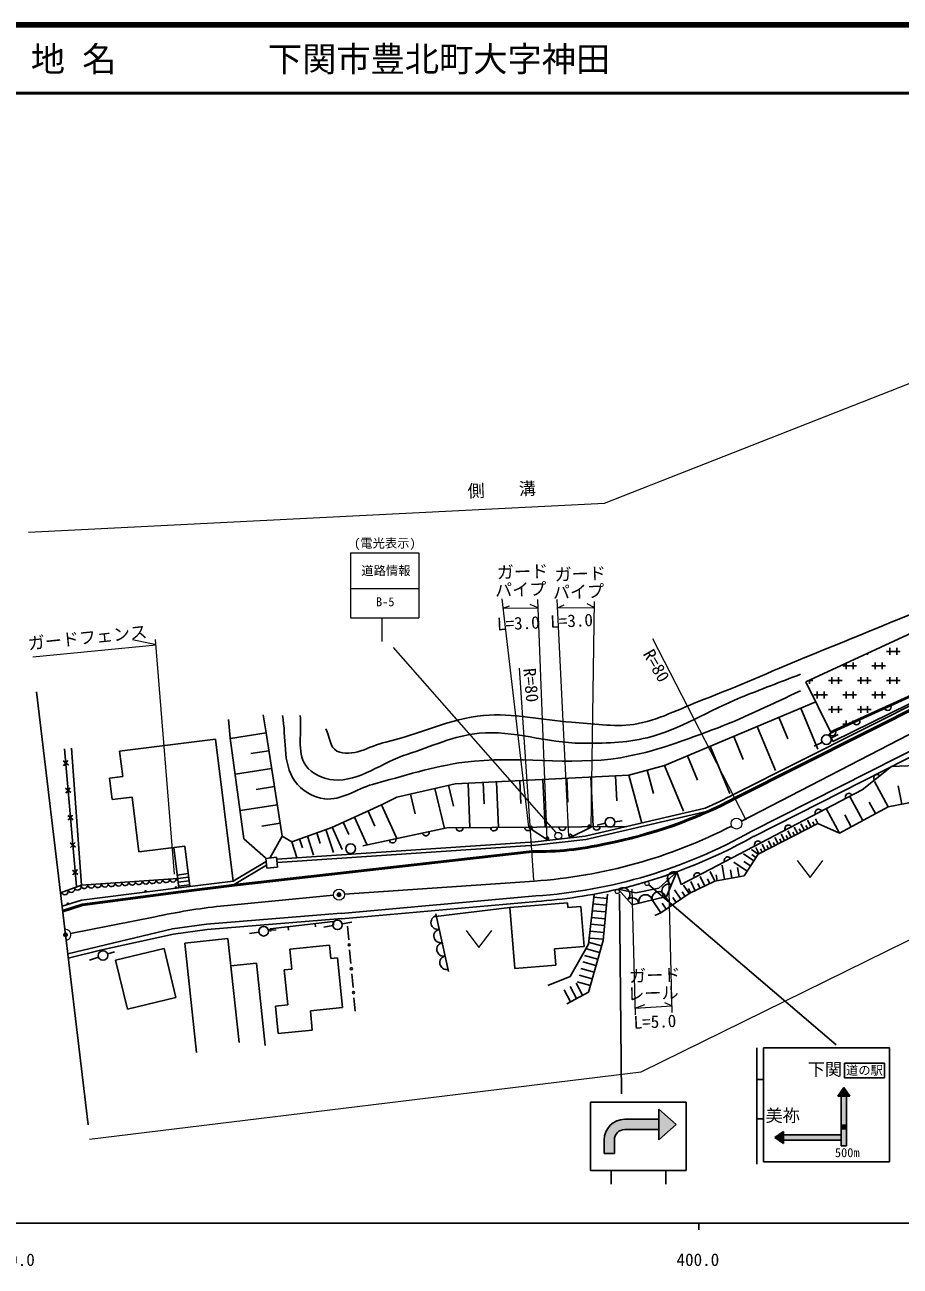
# Model space of a CAD drawing. Units: millimetres, scale not verified. Extents: x 40000 to 680000, y 20000 to 380000.
# Drawn here: x 369501 to 497402, y 198715 to 380000 of the extents above; entities that cross this region are included whole.
import ezdxf
from ezdxf.enums import TextEntityAlignment as Align

# ---------------------------------------------------------------- set-up
doc = ezdxf.new("R2010")
doc.units = ezdxf.units.MM
doc.header["$LTSCALE"] = 1000
doc.header["$PDMODE"] = 32
doc.header["$PDSIZE"] = 500
for name, color, linetype, lineweight in [('M-BGD', 7, 'Continuous', 25), ('M-BGD-EXST', 7, 'Continuous', 25), ('M-BGD-HTXT', 7, 'Continuous', 13), ('M-BGD-RSTR', 7, 'Continuous', 13), ('M-STR-HTXT', 7, 'Continuous', 13), ('M-STR-STRC', 7, 'Continuous', 25), ('M-TTL', 2, 'Continuous', 140), ('M-TTL-BAND', 7, 'Continuous', 25), ('M-TTL-LINE', 7, 'Continuous', 50), ('M-TTL-TXT', 7, 'Continuous', 50)]:
    doc.layers.add(name, color=color, linetype=linetype, lineweight=lineweight)
doc.layers.add('M-OTRS', color=6, linetype='Continuous')
doc.styles.add('ＭＳ ゴシック', font='')
doc.styles.get('ＭＳ ゴシック').set_extended_font_data('MS Gothic')

msp = doc.modelspace()

# ---------------------------------------------------------------- hatches: boundary and pattern name
at = {"layer": 'M-STR-STRC'}
for points in [[(489173, 224798), (490048, 223548), (489548, 223548), (488798, 223548), (488298, 223548)], [(488798, 223548), (489548, 223548), (489548, 219423), (488798, 219423)], [(462151, 220167), (462151, 221667), (464651, 219417), (462151, 217167), (462151, 218667)], [(457151, 220167), (462151, 220167), (462151, 218667), (457151, 218667, 0.41421), (455651, 217167), (455651, 215167), (454151, 215167), (454151, 217167, -0.41421)], [(488798, 219423), (489548, 219423), (489548, 218673), (488798, 218673)], [(480330, 218389), (480330, 217889), (480330, 217139), (480330, 216639), (479080, 217514)], [(479080, 217514), (479615, 217889), (480330, 217889), (480330, 217139), (480330, 216639)], [(488798, 217889), (488798, 217139), (480330, 217139), (480330, 217891)], [(484923, 217889), (488798, 217889), (488798, 217139), (484923, 217139)], [(488798, 218673), (489548, 218673), (489548, 216298), (488798, 216298)]]:
    msp.add_hatch(color=256, dxfattribs=at).paths.add_polyline_path(points)

# ---------------------------------------------------------------- linework, layer by layer
at = {"layer": 'M-BGD'}
for p, q in [((473125, 267637), (560900, 311768)), ((473350, 267190), (561125, 311322)), ((473441, 267013), (561215, 311143)), ((475639, 262198), (545793, 297722)), ((495389, 288500), (497389, 288500)), ((495889, 289000), (495889, 288000)), ((496889, 289000), (496889, 288000)), ((489525, 286792), (489525, 285879)), ((490525, 286879), (490525, 285879)), ((492647, 288232), (492647, 288000)), ((493768, 286879), (493768, 285879)), ((494768, 286879), (494768, 285879)), ((487404, 284757), (487404, 283757)), ((488404, 284757), (488404, 283757)), ((489025, 286379), (491025, 286379)), ((491647, 284757), (491647, 283757)), ((492647, 284757), (492647, 283757)), ((493268, 286379), (495268, 286379)), ((495889, 284757), (495889, 283757)), ((496889, 284757), (496889, 283757)), ((484029, 284257), (484662, 284257)), ((484162, 284318), (484162, 283757)), ((486904, 284257), (488904, 284257)), ((487040, 276455), (504096, 284280)), ((504413, 283625), (487551, 275343)), ((491147, 284257), (493147, 284257)), ((495389, 284257), (497389, 284257)), ((371184, 282597), (375349, 247908)), ((462972, 271820), (485058, 281137)), ((476000, 261484), (515787, 281631)), ((484783, 282136), (486783, 282136)), ((485283, 282636), (485283, 281636)), ((486283, 282636), (486283, 281636)), ((489025, 282136), (491025, 282136)), ((489525, 282636), (489525, 281636)), ((490525, 282636), (490525, 281636)), ((493268, 282136), (495268, 282136)), ((493768, 282636), (493768, 281636)), ((494768, 282636), (494768, 281636)), ((404751, 276603), (404308, 279224)), ((482878, 280218), (485374, 274239)), ((486904, 280015), (488904, 280015)), ((487404, 280515), (487404, 279515)), ((488404, 280515), (488404, 279515)), ((491147, 280015), (493147, 280015)), ((491647, 280515), (491647, 279515)), ((492647, 280515), (492647, 279515)), ((399529, 275835), (399273, 278574)), ((476512, 277532), (479195, 271107)), ((479695, 278875), (481002, 275743)), ((489025, 277893), (489779, 277893)), ((489525, 278393), (489525, 277778)), ((490525, 278393), (490525, 278235)), ((383336, 273939), (397386, 275687)), ((399967, 254942), (397386, 275687)), ((399529, 275835), (401524, 261141)), ((404751, 276603), (399536, 275788)), ((404751, 276603), (407112, 261504)), ((473076, 276082), (474475, 272731)), ((487551, 275343), (487040, 276455)), ((487290, 275814), (488346, 276382)), ((377037, 254157), (375298, 274263)), ((377794, 254335), (376321, 274387)), ((383800, 270210), (383336, 273939)), ((405158, 273996), (402532, 273585)), ((469639, 274633), (472524, 267725)), ((486032, 275245), (484855, 274636)), ((375861, 271858), (375096, 272502)), ((375157, 271797), (375800, 272563)), ((466306, 273226), (467788, 269675)), ((381884, 269971), (383800, 270210)), ((405566, 271388), (400277, 270561)), ((432357, 269166), (457775, 270439)), ((452195, 270160), (452526, 262919)), ((455827, 270342), (455996, 266651)), ((457775, 270439), (462972, 271820)), ((457775, 270439), (459643, 263407)), ((460436, 271146), (461345, 267724)), ((462972, 271820), (465760, 265142)), ((496150, 271687), (491827, 268276)), ((499703, 271849), (496131, 271687)), ((376206, 267873), (375441, 268517)), ((375501, 267812), (376145, 268578)), ((381884, 269971), (382272, 266855)), ((405980, 268744), (403317, 268327)), ((423835, 267192), (429429, 268468)), ((429429, 268468), (432357, 269166)), ((429429, 268468), (430826, 262611)), ((431399, 268938), (432125, 265894)), ((434275, 269262), (434502, 262751)), ((436473, 269372), (436616, 266243)), ((438427, 269470), (438733, 262793)), ((441807, 269640), (441962, 266266)), ((445187, 269809), (445506, 262855)), ((448691, 269984), (448853, 266455)), ((495644, 265800), (493641, 269518)), ((497622, 266173), (497118, 268848)), ((382272, 266855), (385172, 267216)), ((386169, 259204), (385172, 267216)), ((421640, 266085), (423835, 267192)), ((425855, 267652), (426538, 264788)), ((491827, 268276), (465398, 254432)), ((491925, 263798), (490091, 267205)), ((493784, 264799), (492874, 266490)), ((499947, 266612), (495644, 265800)), ((406394, 266099), (401029, 265260)), ((414363, 262782), (421640, 266085)), ((419649, 265181), (420656, 262962)), ((421640, 266085), (423861, 261191)), ((451368, 261503), (468927, 265597)), ((451452, 261009), (469086, 265121)), ((488518, 261963), (486628, 265474)), ((495644, 265800), (488518, 261963)), ((376551, 263888), (375785, 264532)), ((375846, 263827), (376490, 264592)), ((406813, 263417), (404112, 262995)), ((416037, 263542), (416857, 261736)), ((417658, 264278), (419465, 260295)), ((431184, 262726), (457477, 262927)), ((454314, 263431), (453137, 263137)), ((455715, 263583), (456801, 263756)), ((485372, 263343), (476644, 258898)), ((483397, 262337), (482896, 263320)), ((483888, 262587), (483636, 263081)), ((484379, 262838), (483873, 263831)), ((484876, 263090), (484621, 263590)), ((485372, 263343), (485010, 264055)), ((488518, 261963), (485372, 263343)), ((490222, 262880), (489291, 264610)), ((401524, 261141), (404663, 258328)), ((407112, 261504), (405284, 258318)), ((407112, 261504), (408500, 260708)), ((408500, 260708), (414363, 262782)), ((409649, 261115), (410069, 259824)), ((410799, 261522), (411703, 258740)), ((412149, 261999), (412660, 260425)), ((413498, 262477), (414579, 259151)), ((414417, 262807), (415887, 259566)), ((418882, 260087), (431184, 262726)), ((445850, 260975), (443170, 262721)), ((444060, 260695), (451368, 261503)), ((452264, 262843), (449098, 261259)), ((479560, 260384), (479081, 261325)), ((480036, 260626), (479795, 261099)), ((480512, 260868), (480027, 261819)), ((480987, 261110), (480744, 261589)), ((481463, 261353), (480973, 262314)), ((481944, 261597), (481698, 262081)), ((482425, 261842), (481930, 262814)), ((482911, 262090), (482662, 262578)), ((376895, 259903), (376130, 260546)), ((376191, 259842), (376834, 260607)), ((386169, 259204), (392869, 260038)), ((392013, 253953), (391281, 259840)), ((393602, 254150), (392869, 260038)), ((443634, 259377), (400104, 254441)), ((444060, 260695), (406317, 258143)), ((444093, 260197), (406351, 257644)), ((408500, 260708), (409253, 258389)), ((444104, 260197), (451452, 261009)), ((476644, 258898), (475682, 259547)), ((476767, 258961), (476303, 259872)), ((477228, 259196), (476995, 259654)), ((477688, 259430), (477219, 260351)), ((478154, 259667), (477918, 260130)), ((478619, 259904), (478145, 260835)), ((479090, 260144), (478851, 260612)), ((399967, 254942), (404743, 257814)), ((400128, 254243), (443642, 259177)), ((404698, 258273), (406290, 258431)), ((404698, 258273), (404838, 256850)), ((406290, 258431), (406431, 257008)), ((475053, 256416), (473097, 257737)), ((476017, 257921), (474513, 258936)), ((475535, 257169), (474554, 257831)), ((476644, 258898), (474614, 255731)), ((476319, 258417), (475708, 258830)), ((377240, 255918), (376474, 256561)), ((376535, 255857), (377179, 256622)), ((391778, 255841), (393367, 256039)), ((400104, 254441), (404798, 257263)), ((404838, 256850), (406431, 257008)), ((464789, 256300), (462150, 253905)), ((464789, 256300), (463246, 252687)), ((465398, 254432), (464789, 256300)), ((468855, 254224), (468184, 255627)), ((470310, 254920), (469614, 256375)), ((474614, 255731), (470310, 254920)), ((470682, 254990), (470526, 255877)), ((471740, 255189), (471369, 257292)), ((472798, 255389), (472586, 256587)), ((473855, 255588), (473618, 256934)), ((374711, 253217), (377794, 254335)), ((377777, 252153), (392013, 253953)), ((377794, 254335), (391840, 255343)), ((391840, 255343), (393429, 255541)), ((391911, 254773), (393500, 254970)), ((391980, 254223), (393569, 254420)), ((392013, 253953), (399967, 254942)), ((392282, 253474), (400104, 254441)), ((392306, 253275), (400128, 254243)), ((400104, 254441), (400128, 254243)), ((462150, 253905), (458780, 253214)), ((466575, 253133), (465748, 254353)), ((466776, 253229), (466458, 253894)), ((470310, 254920), (466575, 253133)), ((467452, 253553), (466805, 254906)), ((468154, 253888), (467824, 254577)), ((469583, 254572), (469241, 255286)), ((374945, 251274), (377777, 252153)), ((377904, 251564), (392280, 253474)), ((377947, 251368), (392306, 253275)), ((415716, 250222), (444175, 252779)), ((452680, 253032), (451868, 245724)), ((454571, 252431), (452580, 252622)), ((454629, 253032), (453980, 246292)), ((458253, 251509), (456190, 253772)), ((458780, 253214), (456190, 253772)), ((463246, 252687), (458253, 251509)), ((462439, 250329), (461172, 252198)), ((466575, 253133), (462439, 250329)), ((463996, 251385), (463132, 252660)), ((464676, 251845), (464189, 252564)), ((465355, 252306), (464434, 253666)), ((465965, 252720), (465528, 253365)), ((375018, 250669), (377904, 251564)), ((375042, 250467), (377947, 251368)), ((396045, 248666), (415746, 250285)), ((415787, 249425), (444247, 251982)), ((440367, 251079), (429509, 249804)), ((448796, 251769), (440367, 251079)), ((440367, 251079), (441095, 242178)), ((448796, 251769), (448850, 251107)), ((450743, 251262), (448850, 251107)), ((450743, 251262), (451222, 245409)), ((454379, 250440), (452389, 250632)), ((454475, 251435), (452484, 251627)), ((462439, 250329), (461541, 249926)), ((463218, 250857), (462640, 251709)), ((391078, 247994), (396045, 248666)), ((396131, 247870), (415832, 249490)), ((405363, 247991), (414532, 249046)), ((411934, 248747), (411991, 248251)), ((414498, 248450), (413199, 248207)), ((414532, 249046), (414589, 248510)), ((415878, 248694), (417258, 248938)), ((416639, 248369), (416729, 247386)), ((416639, 248369), (416729, 247386)), ((429550, 250170), (431417, 241766)), ((454187, 248449), (452197, 248641)), ((454283, 249444), (452293, 249636)), ((375349, 247908), (375540, 246319)), ((375780, 244315), (391078, 247994)), ((380750, 244893), (391226, 247207)), ((391226, 247207), (396131, 247870)), ((399178, 246586), (392875, 245902)), ((399178, 246586), (400825, 231404)), ((403699, 247476), (402318, 247314)), ((405160, 247801), (406216, 247841)), ((405363, 247991), (405413, 247588)), ((407960, 248290), (408017, 247793)), ((416729, 247386), (416820, 246390)), ((454091, 247454), (452101, 247645)), ((453996, 246458), (452122, 246639)), ((375540, 246319), (378778, 219352)), ((375852, 243715), (380750, 244893)), ((389855, 245127), (382750, 243414)), ((389855, 245127), (391585, 237949)), ((392875, 245902), (394610, 229910)), ((414022, 245577), (408210, 245004)), ((408210, 245004), (408497, 242097)), ((414022, 245577), (414213, 243643)), ((416957, 244896), (417048, 243900)), ((451222, 245409), (446889, 245054)), ((446889, 245054), (447084, 242668)), ((451868, 245724), (449189, 241015)), ((453486, 244527), (451560, 245065)), ((453755, 245490), (451829, 246028)), ((453980, 246292), (451868, 238741)), ((380273, 243863), (378974, 243416)), ((381613, 244309), (382628, 244634)), ((382750, 243414), (384481, 236236)), ((403329, 242971), (399614, 242568)), ((403329, 242971), (404634, 230943)), ((415202, 243741), (414213, 243643)), ((415202, 243741), (415917, 236480)), ((417048, 243900), (417139, 242905)), ((452947, 242601), (451021, 243139)), ((453217, 243564), (451291, 244102)), ((408497, 242097), (407403, 241989)), ((407403, 241989), (407908, 236872)), ((417276, 241411), (417367, 240415)), ((447084, 242668), (441095, 242178)), ((452409, 240674), (450483, 241213)), ((452678, 241637), (450752, 242176)), ((417367, 240415), (417458, 239419)), ((449189, 241015), (445941, 239715)), ((450114, 237796), (449166, 239557)), ((450994, 238271), (450046, 240031)), ((452140, 239711), (450214, 240250)), ((391585, 237949), (384481, 236236)), ((417595, 237925), (417686, 236930)), ((449234, 237322), (448285, 239083)), ((451868, 238741), (448702, 237036)), ((451870, 238748), (451854, 238753)), ((407908, 236872), (406138, 236697)), ((406138, 236697), (406534, 232685)), ((415917, 236480), (411230, 236018)), ((411230, 236018), (411510, 233176)), ((417686, 236930), (417776, 235946)), ((417686, 236930), (417776, 235946)), ((411510, 233176), (406534, 232685))]:
    msp.add_line(p, q, dxfattribs=at)
msp.add_lwpolyline([(483594, 284057), (500379, 291798), (504010, 284399), (487225, 276726)], close=True, dxfattribs=at)
for centre, radius in [((486621, 275604), 700), ((443434, 262761), 200), ((451980, 262944), 200), ((455005, 263533), 700), ((445850, 261198), 200), ((449219, 261584), 200), ((417116, 259690), 700), ((391586, 254007), 100), ((387150, 253443), 100), ((375813, 251643), 100), ((415186, 248559), 700), ((404397, 247630), 700), ((380932, 244090), 700)]:
    msp.add_circle(centre, radius, dxfattribs=at)
for centre, radius, start, end in [((495568, 280367), 500, 204.64528, 24.64528), ((491023, 278282), 500, 204.64528, 24.64528), ((487494, 276663), 500, 204.64528, 24.64528), ((494053, 270033), 500, 38.27809, 218.27809), ((441317, 327748), 68508, 280.96023, 297.87688), ((441317, 327748), 68708, 280.96023, 297.87515), ((441317, 327748), 68008, 293.9523, 297.87688), ((489910, 267272), 500, 27.64598, 207.64598), ((485481, 264952), 500, 27.64598, 207.64598), ((453040, 262893), 500, 180.43938, 0.43938), ((481051, 262632), 500, 27.64598, 207.64598), ((423221, 261018), 500, 192.10767, 12.10767), ((428110, 262066), 500, 192.10767, 12.10767), ((433040, 262740), 500, 180.43938, 0.43938), ((438040, 262778), 500, 180.43938, 0.43938), ((443040, 262817), 500, 180.43938, 0.43938), ((439127, 326905), 74298, 273.89617, 299.43448), ((448040, 262855), 500, 180.43938, 0.43938), ((439127, 326905), 75098, 283.13347, 299.43448), ((444490, 303220), 43851, 268.8815, 282.97444), ((444490, 303220), 44051, 268.89697, 282.97444), ((476622, 260312), 500, 27.64598, 207.64598), ((472193, 257992), 500, 27.64598, 207.64598), ((464372, 255325), 1000, 66.87915, 246.87915), ((467764, 255672), 500, 27.64598, 207.64598), ((376291, 253790), 500, 199.92671, 19.92671), ((377232, 254131), 500, 199.92671, 19.92671), ((378197, 254360), 498, 186.74098, 4.54934), ((379192, 254435), 500, 184.10604, 4.10604), ((380190, 254507), 500, 184.10604, 4.10604), ((381187, 254579), 500, 184.10604, 4.10604), ((382185, 254650), 500, 184.10604, 4.10604), ((383182, 254722), 500, 184.10604, 4.10604), ((384179, 254793), 500, 184.10604, 4.10604), ((385177, 254865), 500, 184.10604, 4.10604), ((386174, 254937), 500, 184.10604, 4.10604), ((387172, 255008), 500, 184.10604, 4.10604), ((388169, 255080), 500, 184.10604, 4.10604), ((389167, 255151), 500, 184.10604, 4.10604), ((390164, 255223), 500, 184.10604, 4.10604), ((391161, 255295), 500, 184.10604, 4.10604), ((456905, 252988), 1000, 312.34632, 132.34632), ((463560, 253525), 975, 64.52043, 243.01255), ((375351, 253449), 500, 199.92671, 19.92671), ((439127, 326905), 75098, 273.89617, 283.13347), ((458252, 251511), 1000, 13.18324, 132.36315), ((460198, 251968), 1000, 13.26648, 193.26648), ((462145, 252427), 1000, 13.26648, 193.26648), ((429833, 248896), 1000, 102.52881, 282.52881), ((430266, 246944), 1000, 102.52881, 282.52881), ((416889, 245643), 150, 360, 180), ((416889, 245643), 150, 180, 360), ((430700, 244991), 1000, 102.52881, 282.52881), ((431134, 243039), 1000, 102.52881, 282.52881), ((417208, 242158), 150, 360, 180), ((417208, 242158), 150, 180, 360), ((417527, 238672), 150, 360, 180), ((417527, 238672), 150, 180, 360)]:
    msp.add_arc(centre, radius, start, end, dxfattribs=at)
for points, knots in [([(413483, 277194), (414024, 276111), (414024, 274487), (415107, 273946), (417272, 272864), (419891, 274710), (422252, 275245), (427067, 276338), (431627, 278673), (436543, 279143), (440812, 279550), (445090, 278407), (449372, 278168), (452400, 277999), (455468, 277382), (458466, 277844), (461985, 278385), (465209, 280141), (468534, 281416), (473565, 283346), (478492, 285536), (483474, 287587), (490724, 290572), (497997, 293503), (505235, 296519), (509467, 298282), (513970, 299519), (517902, 301878), (520410, 303383), (522858, 305145), (524722, 307399), (525818, 308724), (526346, 310430), (527158, 311946)], [0, 0, 0, 0, 1, 1, 1, 2, 2, 2, 3, 3, 3, 4, 4, 4, 5, 5, 5, 6, 6, 6, 7, 7, 7, 8, 8, 8, 9, 9, 9, 10, 10, 10, 11, 11, 11, 11]), ([(409748, 279143), (410018, 276707), (409174, 273857), (410560, 271835), (411422, 270577), (413098, 269834), (414620, 269724), (418393, 269451), (421734, 272305), (425337, 273459), (428829, 274577), (432243, 276202), (435893, 276544), (440875, 277011), (445829, 275115), (450833, 275083), (454038, 275062), (457305, 275118), (460414, 275895), (465214, 277093), (469476, 279870), (474055, 281741), (476959, 282927), (479902, 284015), (482825, 285151)], [0, 0, 0, 0, 1, 1, 1, 2, 2, 2, 3, 3, 3, 4, 4, 4, 5, 5, 5, 6, 6, 6, 7, 7, 7, 8, 8, 8, 8]), ([(407149, 279143), (407745, 275949), (407074, 272224), (408936, 269562), (409909, 268169), (411634, 267168), (413320, 266963), (415734, 266671), (417957, 268437), (420303, 269074), (424763, 270285), (429201, 271712), (433782, 272322), (441297, 273324), (449036, 271741), (456517, 272972), (461433, 273781), (466142, 275608), (470808, 277356), (474915, 278896), (478819, 280929), (482825, 282715)], [0, 0, 0, 0, 1, 1, 1, 2, 2, 2, 3, 3, 3, 4, 4, 4, 5, 5, 5, 6, 6, 6, 7, 7, 7, 7])]:
    msp.add_open_spline(points, degree=3, knots=knots, dxfattribs=at)
at = {"layer": 'M-BGD-EXST'}
for p, q in [((561453, 308770), (474198, 263723)), ((443964, 254955), (416208, 253019)), ((414613, 252887), (398111, 251301)), ((376199, 247304), (388526, 249734))]:
    msp.add_line(p, q, dxfattribs=at)
for centre, radius, start, end in [((438775, 329270), 74496, 273.99368, 297.15704), ((408470, 157794), 94078, 96.32117, 102.23876)]:
    msp.add_arc(centre, radius, start, end, dxfattribs=at)
at = {"layer": 'M-BGD-HTXT'}
for centre in [(473487, 263356), (415410, 252963), (415410, 252963)]:
    msp.add_circle(centre, 800, dxfattribs=at)
msp.add_arc((375445, 247113), 800, 276.82724, 96.86756, dxfattribs=at)
at = {"layer": 'M-BGD-RSTR'}
for p, q in [((482364, 257969), (484239, 255469)), ((484239, 255469), (486114, 257969)), ((433971, 247738), (435846, 245238)), ((435846, 245238), (437721, 247738))]:
    msp.add_line(p, q, dxfattribs=at)
at = {"layer": 'M-OTRS'}
for p in [(415410, 252963), (415410, 252963), (375445, 247113)]:
    msp.add_point(p, dxfattribs=at)
at = {"layer": 'M-STR-HTXT'}
for p, q in [((454183, 310140), (543325, 345144)), ((370063, 305917), (454183, 310140)), ((417066, 302888), (417066, 293388)), ((417066, 302888), (427066, 302888)), ((427066, 302888), (427066, 293388)), ((417066, 297685), (427066, 297685)), ((443140, 262883), (439242, 296174)), ((445819, 261016), (444439, 296093)), ((448986, 261503), (447281, 296093)), ((452234, 262802), (452721, 295768)), ((439403, 294802), (440298, 295159)), ((439403, 294802), (444488, 294845)), ((444488, 294845), (443343, 295362)), ((447341, 294869), (448296, 295281)), ((447341, 294869), (452708, 294915)), ((452708, 294915), (451665, 295443)), ((417066, 293388), (427066, 293388)), ((421671, 293388), (421671, 289949)), ((388681, 289450), (385247, 290165)), ((391377, 255981), (388616, 290246)), ((474888, 263857), (461247, 290328)), ((370660, 287698), (388681, 289450)), ((423308, 289089), (447098, 262051)), ((443871, 255088), (441759, 286024)), ((459542, 227116), (575490, 284116)), ((463561, 255413), (464048, 235763)), ((458202, 253789), (458689, 235439)), ((458663, 236405), (460110, 236941)), ((458663, 236405), (464024, 236723)), ((464024, 236723), (463033, 237184)), ((378954, 217251), (459542, 227116))]:
    msp.add_line(p, q, dxfattribs=at)
for centre, radius in [((447443, 261564), 500), ((460414, 254601), 300), ((456070, 253424), 300)]:
    msp.add_circle(centre, radius, dxfattribs=at)
at = {"layer": 'M-STR-STRC'}
for p, q in [((460678, 254418), (488041, 231034)), ((456375, 253038), (456700, 223888)), ((476435, 230588), (476435, 213588)), ((477435, 230588), (495832, 230588)), ((477435, 230588), (477435, 213970)), ((495832, 230588), (495832, 213970)), ((489252, 228339), (495107, 228339)), ((489252, 228339), (489252, 226204)), ((495107, 228339), (495107, 226204)), ((476435, 225963), (477435, 225963)), ((488298, 223548), (489173, 224798)), ((489173, 224798), (490048, 223548)), ((489252, 226204), (495107, 226204)), ((490048, 223548), (488298, 223548)), ((488798, 223548), (488798, 216298)), ((489548, 223548), (489548, 216298)), ((452151, 222667), (452151, 214057)), ((466151, 222667), (452151, 222667)), ((462151, 221667), (462151, 217167)), ((462151, 221667), (464651, 219417)), ((466151, 212667), (466151, 222667)), ((457151, 220167), (462151, 220167)), ((464651, 219417), (462151, 217167)), ((476435, 220213), (477435, 220213)), ((457151, 218667), (462151, 218667)), ((479080, 217514), (480330, 218389)), ((480330, 218389), (480330, 216639)), ((488798, 217889), (480330, 217891)), ((454151, 217167), (454151, 215167)), ((455651, 217167), (455651, 215167)), ((480330, 216639), (479080, 217514)), ((488798, 217139), (480330, 217139)), ((488798, 216298), (489548, 216298)), ((452151, 214051), (452151, 212667)), ((454151, 215167), (455651, 215167)), ((477435, 213970), (495832, 213970)), ((452151, 212667), (466151, 212667)), ((455151, 212667), (455151, 210667)), ((463151, 212667), (463151, 210667))]:
    msp.add_line(p, q, dxfattribs=at)
for radius in [3000, 1500]:
    msp.add_arc((457151, 217167), radius, 90, 180, dxfattribs=at)
at = {"layer": 'M-TTL'}
msp.add_line((680000, 380000), (40000, 380000), dxfattribs=at)
at = {"layer": 'M-TTL-BAND'}
for p, q in [((40000, 205000), (579000, 205000)), ((468000, 205000), (468000, 204000))]:
    msp.add_line(p, q, dxfattribs=at)
at = {"layer": 'M-TTL-LINE'}
msp.add_line((40000, 370000), (680000, 370000), dxfattribs=at)

# ---------------------------------------------------------------- texts
at = {"layer": 'M-STR-HTXT', "style": 'ＭＳ ゴシック'}
for s, rotation, p in [('側\u3000\u3000溝', 2.496, (434254, 310438)), ('ガード', 1.804, (438511, 298561)), ('ガード', 1.804, (446956, 298236)), ('パイプ', 1.804, (438253, 295950)), ('パイプ', 1.804, (446697, 295625)), ('L=3.0', 2.467, (446335, 291378)), ('ガードフェンス', 5.859, (370100, 288183)), ('L=3.0', 2.467, (438558, 291017)), ('R=80', 299.723, (459266, 287858)), ('R=80', 275.399, (441773, 285916)), ('ガード', 1.804, (457836, 239612)), ('レール', 1.804, (457578, 237001)), ('L=5.0', 2.467, (458514, 232835))]:
    msp.add_text(s, height=1833, rotation=rotation, dxfattribs=at).set_placement(p, align=Align.BOTTOM_LEFT)
for s, p in [('(電光表示)', (417615, 303252)), ('道路情報', (418666, 299238))]:
    msp.add_text(s, height=1320, dxfattribs=at).set_placement(p, align=Align.BOTTOM_LEFT)
msp.add_text('B-5', height=1320, dxfattribs=at).set_placement((422165, 294686), align=Align.BOTTOM_CENTER)
at = {"layer": 'M-STR-STRC', "style": 'ＭＳ ゴシック'}
for s, height, p in [('下関', 1833, (488903, 225999)), ('道の駅', 1320, (494887, 226274)), ('美祢', 1833, (482744, 219248)), ('500m', 1320, (491458, 214241))]:
    msp.add_text(s, height=height, dxfattribs=at).set_placement(p, align=Align.BOTTOM_RIGHT)
at = {"layer": 'M-TTL-BAND', "style": 'ＭＳ ゴシック'}
for s, p in [('300.0', (367844, 198195)), ('400.0', (467844, 198195))]:
    msp.add_text(s, height=1833, dxfattribs=at).set_placement(p, align=Align.BOTTOM_CENTER)
at = {"layer": 'M-TTL-TXT', "style": 'ＭＳ ゴシック'}
for s, p in [('地 名', (370380, 375000)), ('下関市豊北町大字神田', (405024, 375000))]:
    msp.add_text(s, height=3666, dxfattribs=at).set_placement(p, align=Align.MIDDLE_LEFT)

doc.saveas('drawing.dxf')
